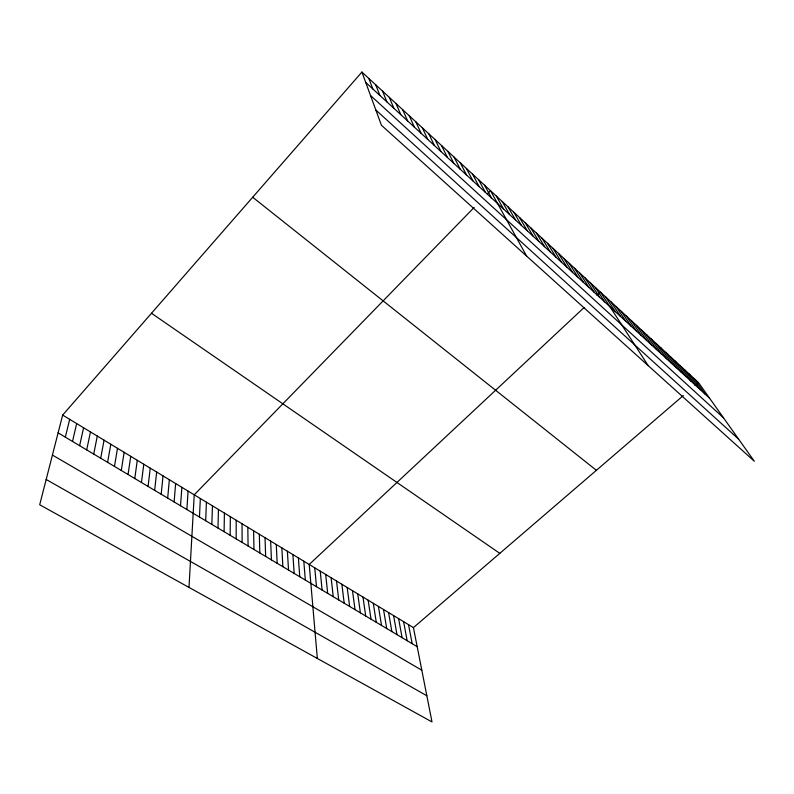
<?xml version="1.0" encoding="UTF-8"?>
<svg xmlns="http://www.w3.org/2000/svg" width="794" height="794" viewBox="0 0 794 794"><rect width="100%" height="100%" fill="white"/><g stroke="black" fill="none" stroke-linecap="round" stroke-linejoin="round"><path stroke-width="1.19" d="M236.165 538.888L236.195 520.229M230.151 535.305L230.32 516.666M224.097 531.702L224.404 513.083M217.993 528.07L218.449 509.47M211.859 524.417L212.455 505.838M205.676 520.735L206.42 502.185M199.453 517.033L200.346 498.503M188.992 587.421L194.232 494.801L474.147 207.433M186.878 509.54L188.079 491.069M180.516 505.758L181.876 487.318M174.124 501.947L175.633 483.536M167.683 498.116L169.35 479.725M161.192 494.245L163.028 475.894M154.661 490.355L156.656 472.033M148.081 486.444L150.245 468.142M141.451 482.494L143.783 464.232M134.782 478.524L137.283 460.292M128.052 474.514L130.732 456.332M121.284 470.485L124.142 452.332M114.465 466.425L117.502 448.312M107.597 462.336L110.813 444.253M100.689 458.217L104.083 440.174M93.722 454.069L97.305 436.065M86.695 449.89L90.466 431.926M79.628 445.682L83.588 427.758M72.512 441.444L76.661 423.569M65.336 437.166L69.683 419.341M62.657 415.083L39.7 504.776L431.996 721.935L413.436 627.617L62.657 415.083L361.905 72.065L698.462 382.549L754.3 461.235L381.438 125.273L361.905 72.065M487.347 193.885L490.474 190.679L526.65 256.115M584.076 307.566L309.213 564.465L317.342 658.464M597.038 295.447L600.512 292.202L648.192 365.627M413.436 627.617L683.336 395.551M695.087 385.457L698.462 382.549M46.181 479.467L426.844 695.762M52.424 455.071L421.822 670.215M58.111 432.869L417.187 646.673M151.485 313.263L499.803 553.358M252.7 197.249L596.383 470.316M375.84 110.019L738.648 439.181M370.51 95.498L723.483 417.813M365.706 82.437L709.618 398.27M693.887 378.331L704.973 394.003M689.281 374.083L700.288 389.705M684.636 369.806L695.574 385.378M679.972 365.498L690.83 381.021M675.267 361.151L686.046 376.634M670.523 356.784L681.232 372.207M665.759 352.387L676.389 367.751M660.955 347.951L671.496 363.265M656.112 343.484L666.583 358.749M651.239 338.988L661.62 354.193M646.336 334.463L656.628 349.608M641.383 329.907L651.596 344.993M636.411 325.312L646.524 340.338M631.389 320.687L641.423 335.644M626.337 316.022L636.282 330.919M621.255 311.327L631.101 326.165M616.124 306.593L625.871 321.372M610.963 301.829L620.61 316.538M605.753 297.035L615.31 311.665M595.391 287.468L604.75 301.968M590.23 282.714L599.49 297.135M585.029 277.91L594.19 292.261M579.799 273.086L588.84 287.359M574.519 268.213L583.461 282.416M569.209 263.31L578.042 277.434M563.849 258.378L572.583 272.421M558.46 253.395L567.075 267.37M553.021 248.383L561.527 262.268M547.552 243.331L555.939 257.137M542.034 238.25L550.302 251.966M536.476 233.118L544.624 246.755M530.878 227.957L538.908 241.495M525.241 222.747L533.141 236.205M519.554 217.506L527.335 230.865M513.827 212.226L521.479 225.486M508.051 206.897L515.574 220.067M502.235 201.537L509.629 214.608M496.379 196.128L503.634 209.1M484.519 185.191L491.496 197.954M478.524 179.652L485.352 192.317M472.47 174.075L479.169 186.63M466.376 168.457L472.926 180.903M460.242 162.79L466.634 175.117M454.049 157.073L460.292 169.301M447.806 151.317L453.89 163.425M441.514 145.51L447.449 157.5M435.172 139.665L440.948 151.535M428.78 133.769L434.387 145.51M422.339 127.824L427.777 139.436M415.838 121.829L421.118 133.313M409.297 115.785L414.389 127.149M402.687 109.691L407.61 120.916M396.027 103.557L400.781 114.644M389.318 97.364L393.884 108.312M382.549 91.112L386.926 101.92M375.721 84.819L379.919 95.479M368.843 78.467L372.843 88.988M408.523 624.65L412.185 643.696M403.59 621.652L407.153 640.698M398.618 618.645L402.092 637.681M393.616 615.608L396.99 634.654M388.594 612.561L391.859 631.597M383.532 609.494L386.698 628.52M378.43 606.408L381.507 625.434M373.309 603.301L376.277 622.317M368.148 600.185L371.016 619.181M362.967 597.038L365.726 616.035M357.737 593.872L360.397 612.859M352.486 590.686L355.037 609.663M347.196 587.481L349.638 606.457M341.877 584.255L344.199 603.222M336.517 581.01L338.73 599.956M331.128 577.744L333.232 596.681M325.699 574.459L327.684 593.386M320.24 571.154L322.106 590.061M314.742 567.819L316.498 586.716M303.804 561.189L305.323 580.067M298.365 557.894L299.765 576.762M292.897 554.579L294.167 573.427M287.388 551.244L288.54 570.072M281.85 547.89L282.872 566.698M276.272 544.505L277.175 563.303M270.655 541.101L271.429 559.889M265.007 537.677L265.653 556.445M259.32 534.233L259.827 552.981M253.594 530.769L253.971 549.498M247.827 527.276L248.075 545.984M242.031 523.762L242.14 542.451"/></g></svg>
